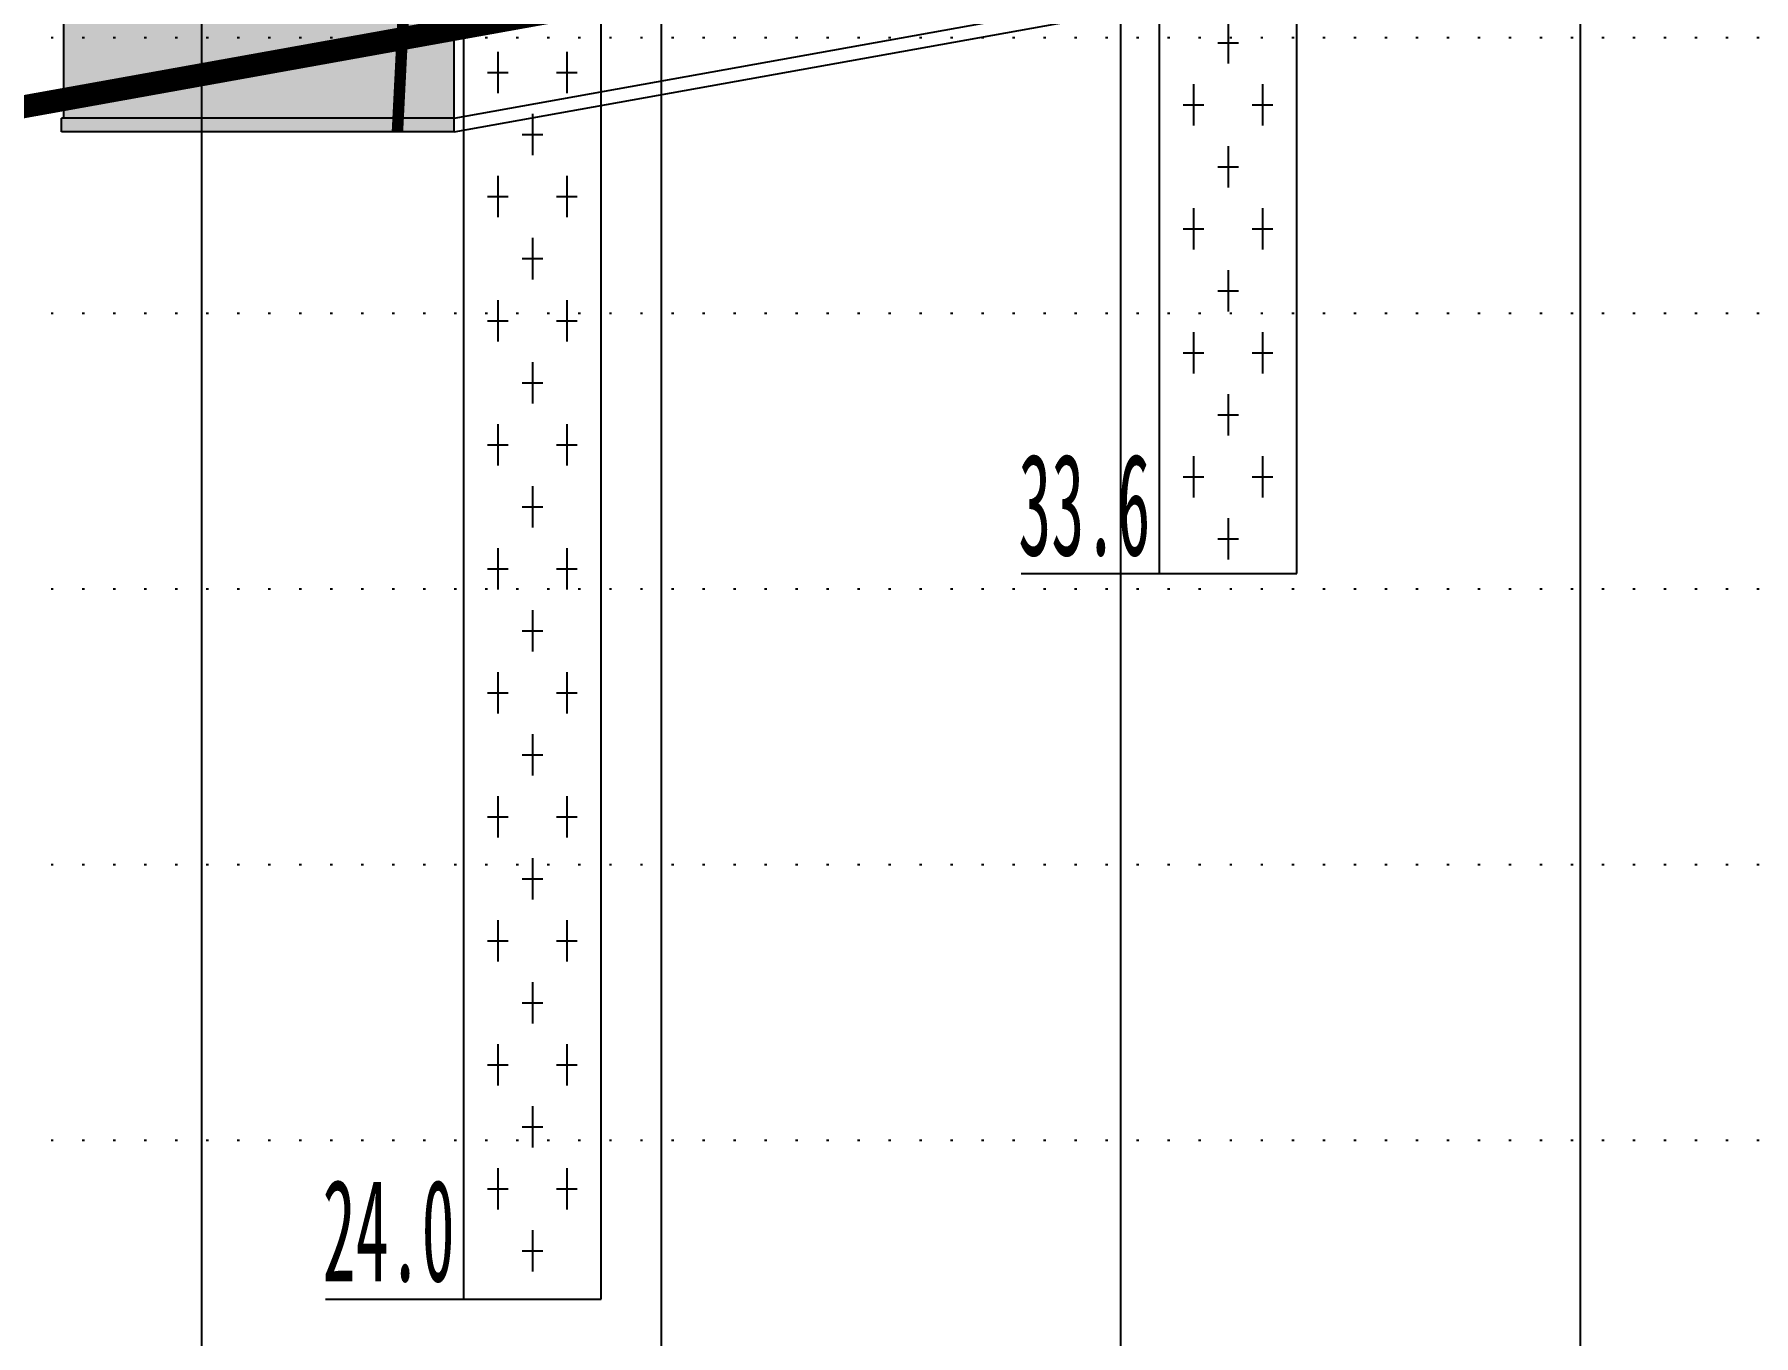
# Model space of a CAD drawing. Header units: millimetres. Extents: x -1499 to 6658, y -12483 to -6008.
# Drawn here: x 2308.9 to 2383.7, y -10981.6 to -10924.9 of the extents above; entities that cross this region are included whole.
import ezdxf

# ---------------------------------------------------------------- set-up
doc = ezdxf.new("R2010")
doc.units = ezdxf.units.MM
doc.linetypes.add('A-DOTLN01H', pattern=[0.125, 0, -0.125])
doc.linetypes.add('CONT', pattern=[2, 1, 1])
for name, color, linetype in [('32fgasdgasdf', 7, 'Continuous'), ('CC-CUTT', 7, 'CONT'), ('CR-GRID', 56, 'A-DOTLN01H'), ('CS-CONC-MAJR', 4, 'Continuous'), ('CS-EXCV', 3, 'A-DIGLN01'), ('CS-LEAL', 1, 'Continuous'), ('CS-STEL-MAJR', 4, 'Continuous'), ('수직그리드', 1, 'Continuous'), ('종단계획선', 7, 'Continuous')]:
    doc.layers.add(name, color=color, linetype=linetype)
doc.styles.add('굴림체', font='굴림체')
doc.linetypes.add('A-DIGLN01', pattern='A,0.9,-0.2,[19,kscals.shx,S=0.1,R=180,X=0,Y=0],0.9', length=2)

msp = doc.modelspace()

# ---------------------------------------------------------------- hatches: boundary and pattern name
at = {"layer": 'CS-LEAL'}
msp.add_hatch(color=253, dxfattribs=at).paths.add_polyline_path([(2327.157, -10880.289), (2317.275, -10880.289), (2314.369, -10871.569), (2314.236, -10871.859), (2314.109, -10873.492), (2310.157, -10914.063), (2310.157, -10928.571), (2310.057, -10928.571), (2310.057, -10929.171), (2327.157, -10929.171)])

# ---------------------------------------------------------------- linework, layer by layer
at = {"layer": '32fgasdgasdf'}
for p, q in [((2357.837, -10785.787), (2357.837, -10948.387)), ((2363.837, -10948.387), (2363.837, -10785.787)), ((2327.557, -10913.987), (2327.557, -10979.987)), ((2333.557, -10979.987), (2333.557, -10913.987)), ((2360.837, -10924.387), (2360.837, -10926.187)), ((2329.057, -10925.687), (2329.057, -10927.487)), ((2332.057, -10925.687), (2332.057, -10927.487)), ((2360.387, -10925.287), (2361.287, -10925.287)), ((2328.607, -10926.587), (2329.507, -10926.587)), ((2331.607, -10926.587), (2332.507, -10926.587)), ((2359.337, -10927.087), (2359.337, -10928.887)), ((2362.337, -10927.087), (2362.337, -10928.887)), ((2358.887, -10927.987), (2359.787, -10927.987)), ((2361.887, -10927.987), (2362.787, -10927.987)), ((2330.557, -10928.387), (2330.557, -10930.187)), ((2330.107, -10929.287), (2331.007, -10929.287)), ((2360.837, -10929.787), (2360.837, -10931.587)), ((2360.387, -10930.687), (2361.287, -10930.687)), ((2329.057, -10931.087), (2329.057, -10932.887)), ((2332.057, -10931.087), (2332.057, -10932.887)), ((2328.607, -10931.987), (2329.507, -10931.987)), ((2331.607, -10931.987), (2332.507, -10931.987)), ((2359.337, -10932.487), (2359.337, -10934.287)), ((2362.337, -10932.487), (2362.337, -10934.287)), ((2330.557, -10933.787), (2330.557, -10935.587)), ((2358.887, -10933.387), (2359.787, -10933.387)), ((2361.887, -10933.387), (2362.787, -10933.387)), ((2330.107, -10934.687), (2331.007, -10934.687)), ((2360.837, -10935.187), (2360.837, -10936.987)), ((2360.387, -10936.087), (2361.287, -10936.087)), ((2329.057, -10936.487), (2329.057, -10938.287)), ((2332.057, -10936.487), (2332.057, -10938.287)), ((2328.607, -10937.387), (2329.507, -10937.387)), ((2331.607, -10937.387), (2332.507, -10937.387)), ((2359.337, -10937.887), (2359.337, -10939.687)), ((2362.337, -10937.887), (2362.337, -10939.687)), ((2330.557, -10939.187), (2330.557, -10940.987)), ((2358.887, -10938.787), (2359.787, -10938.787)), ((2361.887, -10938.787), (2362.787, -10938.787)), ((2330.107, -10940.087), (2331.007, -10940.087)), ((2360.837, -10940.587), (2360.837, -10942.387)), ((2360.387, -10941.487), (2361.287, -10941.487)), ((2329.057, -10941.887), (2329.057, -10943.687)), ((2332.057, -10941.887), (2332.057, -10943.687)), ((2328.607, -10942.787), (2329.507, -10942.787)), ((2331.607, -10942.787), (2332.507, -10942.787)), ((2359.337, -10943.287), (2359.337, -10945.087)), ((2362.337, -10943.287), (2362.337, -10945.087)), ((2358.887, -10944.187), (2359.787, -10944.187)), ((2361.887, -10944.187), (2362.787, -10944.187)), ((2330.557, -10944.587), (2330.557, -10946.387)), ((2330.107, -10945.487), (2331.007, -10945.487)), ((2360.837, -10945.987), (2360.837, -10947.787)), ((2329.057, -10947.287), (2329.057, -10949.087)), ((2332.057, -10947.287), (2332.057, -10949.087)), ((2360.387, -10946.887), (2361.287, -10946.887)), ((2328.607, -10948.187), (2329.507, -10948.187)), ((2331.607, -10948.187), (2332.507, -10948.187)), ((2351.837, -10948.387), (2357.837, -10948.387)), ((2357.837, -10948.387), (2363.837, -10948.387)), ((2330.557, -10949.987), (2330.557, -10951.787)), ((2330.107, -10950.887), (2331.007, -10950.887)), ((2329.057, -10952.687), (2329.057, -10954.487)), ((2332.057, -10952.687), (2332.057, -10954.487)), ((2328.607, -10953.587), (2329.507, -10953.587)), ((2331.607, -10953.587), (2332.507, -10953.587)), ((2330.557, -10955.387), (2330.557, -10957.187)), ((2330.107, -10956.287), (2331.007, -10956.287)), ((2329.057, -10958.087), (2329.057, -10959.887)), ((2332.057, -10958.087), (2332.057, -10959.887)), ((2328.607, -10958.987), (2329.507, -10958.987)), ((2331.607, -10958.987), (2332.507, -10958.987)), ((2330.557, -10960.787), (2330.557, -10962.587)), ((2330.107, -10961.687), (2331.007, -10961.687)), ((2329.057, -10963.487), (2329.057, -10965.287)), ((2332.057, -10963.487), (2332.057, -10965.287)), ((2328.607, -10964.387), (2329.507, -10964.387)), ((2331.607, -10964.387), (2332.507, -10964.387)), ((2330.557, -10966.187), (2330.557, -10967.987)), ((2330.107, -10967.087), (2331.007, -10967.087)), ((2329.057, -10968.887), (2329.057, -10970.687)), ((2332.057, -10968.887), (2332.057, -10970.687)), ((2328.607, -10969.787), (2329.507, -10969.787)), ((2331.607, -10969.787), (2332.507, -10969.787)), ((2330.557, -10971.587), (2330.557, -10973.387)), ((2330.107, -10972.487), (2331.007, -10972.487)), ((2329.057, -10974.287), (2329.057, -10976.087)), ((2332.057, -10974.287), (2332.057, -10976.087)), ((2328.607, -10975.187), (2329.507, -10975.187)), ((2331.607, -10975.187), (2332.507, -10975.187)), ((2330.557, -10976.987), (2330.557, -10978.787)), ((2330.107, -10977.887), (2331.007, -10977.887)), ((2321.557, -10979.987), (2327.557, -10979.987)), ((2327.557, -10979.987), (2333.557, -10979.987))]:
    msp.add_line(p, q, dxfattribs=at)
at = {"layer": 'CC-CUTT', "const_width": 0.5, "flags": 128}
msp.add_lwpolyline([(2327.764, -10868.143), (2324.684, -10929.171)], dxfattribs=at)
at = {"layer": 'CR-GRID', "linetype": 'A-DOTLN01H', "ltscale": 10}
for p, q in [((1436.157, -10925.058), (6196.157, -10925.058)), ((1436.157, -10937.058), (6636.157, -10937.058)), ((1436.157, -10949.058), (6636.157, -10949.058)), ((1436.157, -10961.058), (6636.157, -10961.058))]:
    msp.add_line(p, q, dxfattribs=at)
at = {"layer": 'CR-GRID', "color": 6, "linetype": 'A-DOTLN01H', "ltscale": 10}
msp.add_line((1436.157, -10973.058), (6636.157, -10973.058), dxfattribs=at)
at = {"layer": 'CS-CONC-MAJR'}
msp.add_lwpolyline([(2327.157, -10928.571), (2763.849, -10850.018, -0.043359), (3151.157, -10814.553, -4.981195)], format="xyb", dxfattribs=at)
at = {"layer": 'CS-EXCV', "ltscale": 5}
msp.add_lwpolyline([(2327.157, -10929.171), (2763.849, -10850.618, -0.043359), (3151.157, -10815.153, -4.981195)], format="xyb", dxfattribs=at)
at = {"layer": 'CS-STEL-MAJR', "color": 7, "linetype": 'ByBlock'}
for p, q in [((2327.157, -10929.171), (2327.157, -10880.289)), ((2310.157, -10928.571), (2310.157, -10914.063)), ((2327.157, -10928.571), (2310.057, -10928.571)), ((2310.057, -10929.171), (2310.057, -10928.571)), ((2327.157, -10929.171), (2310.057, -10929.171))]:
    msp.add_line(p, q, dxfattribs=at)
at = {"layer": '수직그리드'}
for p, q in [((2376.157, -10704.444), (2376.157, -11873.058)), ((2356.157, -10759.722), (2356.157, -11873.058)), ((2336.157, -10823.166), (2336.157, -11873.058)), ((2316.157, -10868.958), (2316.157, -11873.058))]:
    msp.add_line(p, q, dxfattribs=at)
at = {"layer": '종단계획선', "const_width": 1, "flags": 128}
msp.add_lwpolyline([(1246.157, -11119.153), (2761.157, -10846.632)], dxfattribs=at)

# ---------------------------------------------------------------- texts
at = {"layer": '32fgasdgasdf', "style": '굴림체', "width": 0.5}
for s, p in [('  33.6', (2348.837, -10947.609)), ('  24.0', (2318.557, -10979.209))]:
    msp.add_text(s, height=4.4444, dxfattribs=at).set_placement(p)

doc.saveas('drawing.dxf')
